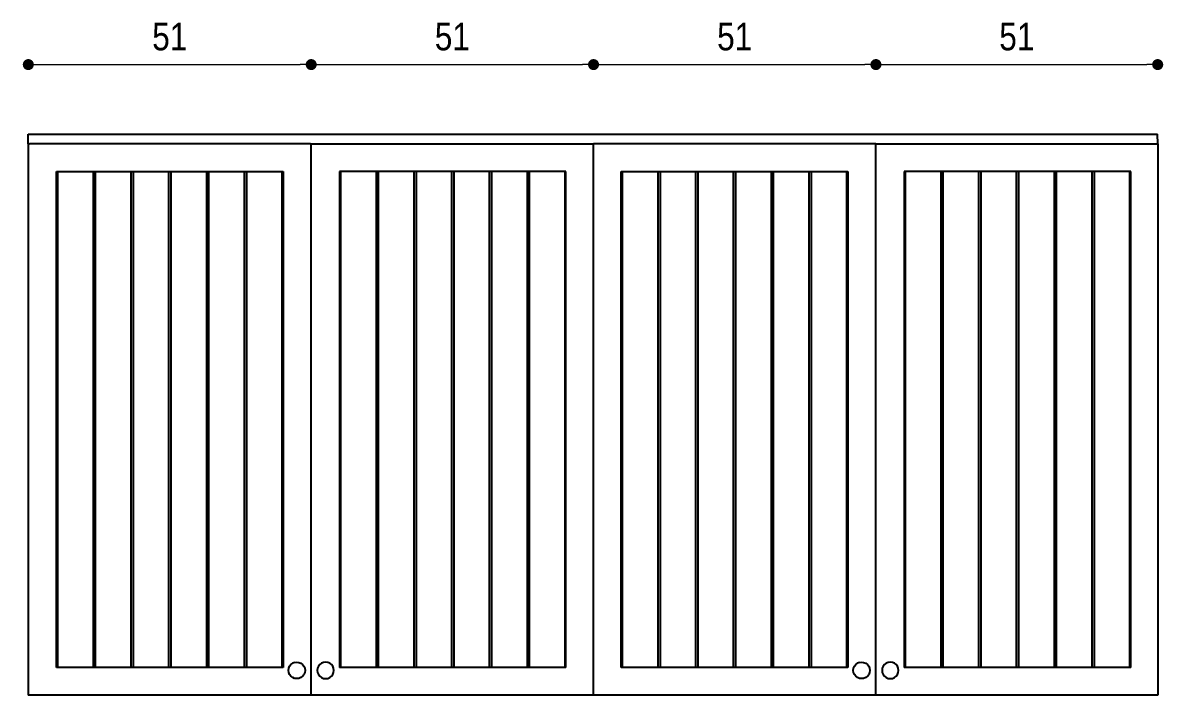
# Model space of a CAD drawing. Header units: millimetres. Extents: x 106699 to 122058, y 158555 to 162844.
# Drawn here: x 111239.2 to 111549.5, y 159903.5 to 160086.5 of the extents above; entities that cross this region are included whole.
import ezdxf

# ---------------------------------------------------------------- set-up
doc = ezdxf.new("R2010")
doc.units = ezdxf.units.MM
doc.layers.add('S2000-002 Çizgi', color=7, linetype='Continuous')
doc.styles.add('BE', font='ARIALN.TTF')
doc.dimstyles.new('Copy of BE-50', dxfattribs={"dimscale": 100, "dimtxt": 0.05, "dimasz": 0.02, "dimexe": 0.025, "dimexo": 0, "dimgap": 0.025, "dimtad": 1, "dimdec": 1, "dimrnd": 0.5, "dimdsep": 46, "dimtxsty": 'BE', "dimblk": 'DOT', "dimcen": 0.5, "dimdle": 0.025, "dimse1": 1, "dimse2": 1, "dimclrd": 256, "dimclre": 256, "dimclrt": 256, "dimadec": 0, "dimazin": 2, "dimtm": 1e-09, "dimtfac": 1, "dimtdec": 1, "dimtix": 1, "dimtmove": 2, "dimatfit": 0, "dimldrblk": 'DOT', "dimfxl": 0.5, "dimfxlon": 1, "dimtolj": 1, "dimlwd": 9, "dimlwe": 0, "dimarcsym": 0})

# ---------------------------------------------------------------- blocks, each defined once
blk = doc.blocks.new('_Dot')
at = {"color": 0, "linetype": 'ByBlock', "lineweight": -2}
blk.add_line((-0.5, 0), (-1, 0), dxfattribs=at)
at = {"color": 0, "linetype": 'ByBlock', "const_width": 0.5}
blk.add_lwpolyline([(-0.25, 0, 1), (0.25, 0, 1)], format="xyb", close=True, dxfattribs=at)
blk = doc.blocks.new('*D205')
at = {"layer": 'Defpoints', "color": 0, "transparency": 16777216}
for p in [(117445.99, 159943.28), (117394.69, 159929.78), (117445.99, 159929.78)]:
    blk.add_point(p, dxfattribs=at)
at = {"layer": 'S2000-002 Çizgi', "color": 134, "lineweight": 9, "true_color": 0x00a5a5, "transparency": 16777216}
blk.add_line((117396.69, 159943.28), (117443.99, 159943.28), dxfattribs=at)
at = {"layer": 'S2000-002 Çizgi', "color": 134, "lineweight": 9, "true_color": 0x00a5a5, "transparency": 16777216, "xscale": 2, "yscale": 2, "zscale": 2, "rotation": 180}
blk.add_blockref('_Dot', (117394.69, 159943.28), dxfattribs=at)
at = {"layer": 'S2000-002 Çizgi', "color": 134, "lineweight": 9, "true_color": 0x00a5a5, "transparency": 16777216, "xscale": 2, "yscale": 2, "zscale": 2}
blk.add_blockref('_Dot', (117445.99, 159943.28), dxfattribs=at)
at = {"layer": 'S2000-002 Çizgi', "color": 134, "true_color": 0x00a5a5, "transparency": 16777216, "insert": (117420.34, 159948.33), "char_height": 5, "attachment_point": 5, "style": 'BE'}
blk.add_mtext('\\A1;51', dxfattribs=at)
blk = doc.blocks.new('*D206')
at = {"layer": 'Defpoints', "color": 0, "transparency": 16777216}
for p in [(117497.19, 159943.28), (117445.99, 159929.78), (117497.19, 159928.88)]:
    blk.add_point(p, dxfattribs=at)
at = {"layer": 'S2000-002 Çizgi', "color": 134, "lineweight": 9, "true_color": 0x00a5a5, "transparency": 16777216}
blk.add_line((117447.99, 159943.28), (117495.19, 159943.28), dxfattribs=at)
at = {"layer": 'S2000-002 Çizgi', "color": 134, "lineweight": 9, "true_color": 0x00a5a5, "transparency": 16777216, "xscale": 2, "yscale": 2, "zscale": 2, "rotation": 180}
blk.add_blockref('_Dot', (117445.99, 159943.28), dxfattribs=at)
at = {"layer": 'S2000-002 Çizgi', "color": 134, "lineweight": 9, "true_color": 0x00a5a5, "transparency": 16777216, "xscale": 2, "yscale": 2, "zscale": 2}
blk.add_blockref('_Dot', (117497.19, 159943.28), dxfattribs=at)
at = {"layer": 'S2000-002 Çizgi', "color": 134, "true_color": 0x00a5a5, "transparency": 16777216, "insert": (117471.59, 159948.33), "char_height": 5, "attachment_point": 5, "style": 'BE'}
blk.add_mtext('\\A1;51', dxfattribs=at)
blk = doc.blocks.new('*D207')
at = {"layer": 'Defpoints', "color": 0, "transparency": 16777216}
for p in [(117548.4, 159943.28), (117497.19, 159928.88), (117548.4, 159928.88)]:
    blk.add_point(p, dxfattribs=at)
at = {"layer": 'S2000-002 Çizgi', "color": 134, "lineweight": 9, "true_color": 0x00a5a5, "transparency": 16777216}
blk.add_line((117499.19, 159943.28), (117546.4, 159943.28), dxfattribs=at)
at = {"layer": 'S2000-002 Çizgi', "color": 134, "lineweight": 9, "true_color": 0x00a5a5, "transparency": 16777216, "xscale": 2, "yscale": 2, "zscale": 2, "rotation": 180}
blk.add_blockref('_Dot', (117497.19, 159943.28), dxfattribs=at)
at = {"layer": 'S2000-002 Çizgi', "color": 134, "lineweight": 9, "true_color": 0x00a5a5, "transparency": 16777216, "xscale": 2, "yscale": 2, "zscale": 2}
blk.add_blockref('_Dot', (117548.4, 159943.28), dxfattribs=at)
at = {"layer": 'S2000-002 Çizgi', "color": 134, "true_color": 0x00a5a5, "transparency": 16777216, "insert": (117522.79, 159948.33), "char_height": 5, "attachment_point": 5, "style": 'BE'}
blk.add_mtext('\\A1;51', dxfattribs=at)
blk = doc.blocks.new('*D208')
at = {"layer": 'Defpoints', "color": 0, "transparency": 16777216}
for p in [(117599.5, 159943.28), (117548.4, 159928.88), (117599.5, 159928.88)]:
    blk.add_point(p, dxfattribs=at)
at = {"layer": 'S2000-002 Çizgi', "color": 134, "lineweight": 9, "true_color": 0x00a5a5, "transparency": 16777216}
blk.add_line((117550.4, 159943.28), (117597.5, 159943.28), dxfattribs=at)
at = {"layer": 'S2000-002 Çizgi', "color": 134, "lineweight": 9, "true_color": 0x00a5a5, "transparency": 16777216, "xscale": 2, "yscale": 2, "zscale": 2, "rotation": 180}
blk.add_blockref('_Dot', (117548.4, 159943.28), dxfattribs=at)
at = {"layer": 'S2000-002 Çizgi', "color": 134, "lineweight": 9, "true_color": 0x00a5a5, "transparency": 16777216, "xscale": 2, "yscale": 2, "zscale": 2}
blk.add_blockref('_Dot', (117599.5, 159943.28), dxfattribs=at)
at = {"layer": 'S2000-002 Çizgi', "color": 134, "true_color": 0x00a5a5, "transparency": 16777216, "insert": (117573.95, 159948.33), "char_height": 5, "attachment_point": 5, "style": 'BE'}
blk.add_mtext('\\A1;51', dxfattribs=at)
blk = doc.blocks.new('dd')
at = {"layer": 'S2000-002 Çizgi'}
for p, q in [((117394.69, 159930.68), (117599.49, 159930.68)), ((117394.69, 159928.88), (117394.69, 159930.68)), ((117599.5, 159928.88), (117599.49, 159930.68)), ((117394.69, 159928.88), (117394.89, 159928.88)), ((117394.69, 159928.88), (117394.69, 159828.88)), ((117445.88, 159928.88), (117394.89, 159928.88)), ((117445.88, 159928.88), (117446.1, 159928.88)), ((117445.99, 159828.88), (117445.99, 159928.88)), ((117446.1, 159928.88), (117497.19, 159928.88)), ((117548.4, 159928.88), (117497.19, 159928.88)), ((117497.19, 159828.88), (117497.19, 159928.88)), ((117548.4, 159928.88), (117599.5, 159928.88)), ((117548.4, 159828.88), (117548.4, 159928.88)), ((117599.5, 159928.88), (117599.5, 159828.88)), ((117399.79, 159833.88), (117399.79, 159923.88)), ((117399.79, 159923.88), (117399.99, 159923.88)), ((117399.99, 159923.88), (117399.99, 159833.88)), ((117399.99, 159923.88), (117406.44, 159923.88)), ((117406.44, 159923.88), (117406.44, 159833.88)), ((117406.44, 159923.88), (117406.64, 159923.88)), ((117406.64, 159923.88), (117406.84, 159923.88)), ((117406.84, 159923.88), (117406.84, 159833.88)), ((117406.84, 159923.88), (117413.29, 159923.88)), ((117413.29, 159923.88), (117413.29, 159833.88)), ((117413.29, 159923.88), (117413.49, 159923.88)), ((117413.49, 159923.88), (117413.69, 159923.88)), ((117413.69, 159923.88), (117413.69, 159833.88)), ((117413.69, 159923.88), (117420.13, 159923.88)), ((117420.13, 159923.88), (117420.13, 159833.88)), ((117420.13, 159923.88), (117420.34, 159923.88)), ((117420.34, 159923.88), (117420.54, 159923.88)), ((117420.54, 159923.88), (117420.54, 159833.88)), ((117420.54, 159923.88), (117426.98, 159923.88)), ((117426.98, 159923.88), (117426.98, 159833.88)), ((117426.98, 159923.88), (117427.18, 159923.88)), ((117427.18, 159923.88), (117427.39, 159923.88)), ((117427.39, 159923.88), (117427.39, 159833.88)), ((117427.39, 159923.88), (117433.83, 159923.88)), ((117433.83, 159923.88), (117433.83, 159833.88)), ((117433.83, 159923.88), (117434.03, 159923.88)), ((117434.03, 159923.88), (117434.23, 159923.88)), ((117434.23, 159923.88), (117434.23, 159833.88)), ((117434.23, 159923.88), (117440.68, 159923.88)), ((117440.68, 159923.88), (117440.68, 159833.88)), ((117440.68, 159923.88), (117440.88, 159923.88)), ((117440.88, 159923.88), (117440.88, 159833.88)), ((117451.1, 159923.88), (117451.1, 159833.88)), ((117451.3, 159923.88), (117451.1, 159923.88)), ((117451.3, 159923.88), (117451.3, 159833.88)), ((117457.75, 159923.88), (117451.3, 159923.88)), ((117457.75, 159923.88), (117457.75, 159833.88)), ((117457.95, 159923.88), (117457.75, 159923.88)), ((117458.15, 159923.88), (117457.95, 159923.88)), ((117458.15, 159923.88), (117458.15, 159833.88)), ((117464.6, 159923.88), (117458.15, 159923.88)), ((117464.6, 159923.88), (117464.6, 159833.88)), ((117464.8, 159923.88), (117464.6, 159923.88)), ((117465, 159923.88), (117464.8, 159923.88)), ((117465, 159923.88), (117465, 159833.88)), ((117471.44, 159923.88), (117465, 159923.88)), ((117471.44, 159923.88), (117471.44, 159833.88)), ((117471.65, 159923.88), (117471.44, 159923.88)), ((117471.85, 159923.88), (117471.65, 159923.88)), ((117471.85, 159923.88), (117471.85, 159833.88)), ((117478.29, 159923.88), (117471.85, 159923.88)), ((117478.29, 159923.88), (117478.29, 159833.88)), ((117478.49, 159923.88), (117478.29, 159923.88)), ((117478.7, 159923.88), (117478.49, 159923.88)), ((117478.7, 159923.88), (117478.7, 159833.88)), ((117485.14, 159923.88), (117478.7, 159923.88)), ((117485.14, 159923.88), (117485.14, 159833.88)), ((117485.34, 159923.88), (117485.14, 159923.88)), ((117485.54, 159923.88), (117485.34, 159923.88)), ((117485.54, 159923.88), (117485.54, 159833.88)), ((117491.99, 159923.88), (117485.54, 159923.88)), ((117491.99, 159923.88), (117491.99, 159833.88)), ((117492.19, 159923.88), (117491.99, 159923.88)), ((117492.19, 159833.88), (117492.19, 159923.88)), ((117502.2, 159833.88), (117502.2, 159923.88)), ((117502.2, 159923.88), (117502.4, 159923.88)), ((117502.4, 159923.88), (117502.4, 159833.88)), ((117502.4, 159923.88), (117508.84, 159923.88)), ((117508.84, 159923.88), (117508.84, 159833.88)), ((117508.84, 159923.88), (117509.04, 159923.88)), ((117509.04, 159923.88), (117509.25, 159923.88)), ((117509.25, 159923.88), (117509.25, 159833.88)), ((117509.25, 159923.88), (117515.69, 159923.88)), ((117515.69, 159923.88), (117515.69, 159833.88)), ((117515.69, 159923.88), (117515.89, 159923.88)), ((117515.89, 159923.88), (117516.09, 159923.88)), ((117516.09, 159923.88), (117516.09, 159833.88)), ((117516.09, 159923.88), (117522.54, 159923.88)), ((117522.54, 159923.88), (117522.54, 159833.88)), ((117522.54, 159923.88), (117522.74, 159923.88)), ((117522.74, 159923.88), (117522.94, 159923.88)), ((117522.94, 159923.88), (117522.94, 159833.88)), ((117522.94, 159923.88), (117529.39, 159923.88)), ((117529.39, 159923.88), (117529.39, 159833.88)), ((117529.39, 159923.88), (117529.59, 159923.88)), ((117529.59, 159923.88), (117529.79, 159923.88)), ((117529.79, 159923.88), (117529.79, 159833.88)), ((117529.79, 159923.88), (117536.24, 159923.88)), ((117536.24, 159923.88), (117536.24, 159833.88)), ((117536.24, 159923.88), (117536.44, 159923.88)), ((117536.44, 159923.88), (117536.64, 159923.88)), ((117536.64, 159923.88), (117536.64, 159833.88)), ((117536.64, 159923.88), (117543.08, 159923.88)), ((117543.08, 159923.88), (117543.08, 159833.88)), ((117543.08, 159923.88), (117543.29, 159923.88)), ((117543.29, 159923.88), (117543.29, 159833.88)), ((117553.51, 159923.88), (117553.51, 159833.88)), ((117553.71, 159923.88), (117553.51, 159923.88)), ((117553.71, 159923.88), (117553.71, 159833.88)), ((117560.15, 159923.88), (117553.71, 159923.88)), ((117560.15, 159923.88), (117560.15, 159833.88)), ((117560.35, 159923.88), (117560.15, 159923.88)), ((117560.56, 159923.88), (117560.35, 159923.88)), ((117560.56, 159923.88), (117560.56, 159833.88)), ((117567, 159923.88), (117560.56, 159923.88)), ((117567, 159923.88), (117567, 159833.88)), ((117567.2, 159923.88), (117567, 159923.88)), ((117567.4, 159923.88), (117567.2, 159923.88)), ((117567.4, 159923.88), (117567.4, 159833.88)), ((117573.85, 159923.88), (117567.4, 159923.88)), ((117573.85, 159923.88), (117573.85, 159833.88)), ((117574.05, 159923.88), (117573.85, 159923.88)), ((117574.25, 159923.88), (117574.05, 159923.88)), ((117574.25, 159923.88), (117574.25, 159833.88)), ((117580.7, 159923.88), (117574.25, 159923.88)), ((117580.7, 159923.88), (117580.7, 159833.88)), ((117580.9, 159923.88), (117580.7, 159923.88)), ((117581.1, 159923.88), (117580.9, 159923.88)), ((117581.1, 159923.88), (117581.1, 159833.88)), ((117587.55, 159923.88), (117581.1, 159923.88)), ((117587.55, 159923.88), (117587.55, 159833.88)), ((117587.75, 159923.88), (117587.55, 159923.88)), ((117587.95, 159923.88), (117587.75, 159923.88)), ((117587.95, 159923.88), (117587.95, 159833.88)), ((117594.39, 159923.88), (117587.95, 159923.88)), ((117594.39, 159923.88), (117594.39, 159833.88)), ((117594.6, 159923.88), (117594.39, 159923.88)), ((117594.6, 159833.88), (117594.6, 159923.88)), ((117399.99, 159833.88), (117399.79, 159833.88)), ((117406.44, 159833.88), (117399.99, 159833.88)), ((117406.64, 159833.88), (117406.44, 159833.88)), ((117406.84, 159833.88), (117406.64, 159833.88)), ((117413.29, 159833.88), (117406.84, 159833.88)), ((117413.49, 159833.88), (117413.29, 159833.88)), ((117413.69, 159833.88), (117413.49, 159833.88)), ((117420.13, 159833.88), (117413.69, 159833.88)), ((117420.34, 159833.88), (117420.13, 159833.88)), ((117420.54, 159833.88), (117420.34, 159833.88)), ((117426.98, 159833.88), (117420.54, 159833.88)), ((117427.18, 159833.88), (117426.98, 159833.88)), ((117427.39, 159833.88), (117427.18, 159833.88)), ((117433.83, 159833.88), (117427.39, 159833.88)), ((117434.03, 159833.88), (117433.83, 159833.88)), ((117434.23, 159833.88), (117434.03, 159833.88)), ((117440.68, 159833.88), (117434.23, 159833.88)), ((117440.88, 159833.88), (117440.68, 159833.88)), ((117441.93, 159833.77), (117442.08, 159834.13)), ((117442.08, 159834.13), (117442.32, 159834.44)), ((117442.32, 159834.44), (117442.63, 159834.68)), ((117442.99, 159834.83), (117442.63, 159834.68)), ((117442.99, 159834.83), (117443.38, 159834.88)), ((117443.38, 159834.88), (117443.77, 159834.83)), ((117443.77, 159834.83), (117444.13, 159834.68)), ((117444.13, 159834.68), (117444.44, 159834.44)), ((117444.44, 159834.44), (117444.68, 159834.13)), ((117444.68, 159834.13), (117444.83, 159833.77)), ((117447.3, 159834.13), (117447.15, 159833.77)), ((117447.54, 159834.44), (117447.3, 159834.13)), ((117447.85, 159834.68), (117447.54, 159834.44)), ((117448.21, 159834.83), (117447.85, 159834.68)), ((117448.6, 159834.88), (117448.21, 159834.83)), ((117448.99, 159834.83), (117448.6, 159834.88)), ((117449.35, 159834.68), (117448.99, 159834.83)), ((117449.66, 159834.44), (117449.35, 159834.68)), ((117449.9, 159834.13), (117449.66, 159834.44)), ((117450.05, 159833.77), (117449.9, 159834.13)), ((117451.3, 159833.88), (117451.1, 159833.88)), ((117457.75, 159833.88), (117451.3, 159833.88)), ((117457.95, 159833.88), (117457.75, 159833.88)), ((117458.15, 159833.88), (117457.95, 159833.88)), ((117464.6, 159833.88), (117458.15, 159833.88)), ((117464.8, 159833.88), (117464.6, 159833.88)), ((117465, 159833.88), (117464.8, 159833.88)), ((117471.44, 159833.88), (117465, 159833.88)), ((117471.65, 159833.88), (117471.44, 159833.88)), ((117471.85, 159833.88), (117471.65, 159833.88)), ((117478.29, 159833.88), (117471.85, 159833.88)), ((117478.49, 159833.88), (117478.29, 159833.88)), ((117478.7, 159833.88), (117478.49, 159833.88)), ((117485.14, 159833.88), (117478.7, 159833.88)), ((117485.34, 159833.88), (117485.14, 159833.88)), ((117485.54, 159833.88), (117485.34, 159833.88)), ((117491.99, 159833.88), (117485.54, 159833.88)), ((117492.19, 159833.88), (117491.99, 159833.88)), ((117502.4, 159833.88), (117502.2, 159833.88)), ((117508.84, 159833.88), (117502.4, 159833.88)), ((117509.04, 159833.88), (117508.84, 159833.88)), ((117509.25, 159833.88), (117509.04, 159833.88)), ((117515.69, 159833.88), (117509.25, 159833.88)), ((117515.89, 159833.88), (117515.69, 159833.88)), ((117516.09, 159833.88), (117515.89, 159833.88)), ((117522.54, 159833.88), (117516.09, 159833.88)), ((117522.74, 159833.88), (117522.54, 159833.88)), ((117522.94, 159833.88), (117522.74, 159833.88)), ((117529.39, 159833.88), (117522.94, 159833.88)), ((117529.59, 159833.88), (117529.39, 159833.88)), ((117529.79, 159833.88), (117529.59, 159833.88)), ((117536.24, 159833.88), (117529.79, 159833.88)), ((117536.44, 159833.88), (117536.24, 159833.88)), ((117536.64, 159833.88), (117536.44, 159833.88)), ((117543.08, 159833.88), (117536.64, 159833.88)), ((117543.29, 159833.88), (117543.08, 159833.88)), ((117544.34, 159833.77), (117544.49, 159834.13)), ((117544.49, 159834.13), (117544.73, 159834.44)), ((117544.73, 159834.44), (117545.04, 159834.68)), ((117545.4, 159834.83), (117545.04, 159834.68)), ((117545.4, 159834.83), (117545.79, 159834.88)), ((117545.79, 159834.88), (117546.17, 159834.83)), ((117546.17, 159834.83), (117546.54, 159834.68)), ((117546.54, 159834.68), (117546.85, 159834.44)), ((117546.85, 159834.44), (117547.09, 159834.13)), ((117547.09, 159834.13), (117547.24, 159833.77)), ((117549.71, 159834.13), (117549.56, 159833.77)), ((117549.95, 159834.44), (117549.71, 159834.13)), ((117550.26, 159834.68), (117549.95, 159834.44)), ((117550.62, 159834.83), (117550.26, 159834.68)), ((117551.01, 159834.88), (117550.62, 159834.83)), ((117551.39, 159834.83), (117551.01, 159834.88)), ((117551.76, 159834.68), (117551.39, 159834.83)), ((117552.07, 159834.44), (117551.76, 159834.68)), ((117552.31, 159834.13), (117552.07, 159834.44)), ((117552.46, 159833.77), (117552.31, 159834.13)), ((117553.71, 159833.88), (117553.51, 159833.88)), ((117560.15, 159833.88), (117553.71, 159833.88)), ((117560.35, 159833.88), (117560.15, 159833.88)), ((117560.56, 159833.88), (117560.35, 159833.88)), ((117567, 159833.88), (117560.56, 159833.88)), ((117567.2, 159833.88), (117567, 159833.88)), ((117567.4, 159833.88), (117567.2, 159833.88)), ((117573.85, 159833.88), (117567.4, 159833.88)), ((117574.05, 159833.88), (117573.85, 159833.88)), ((117574.25, 159833.88), (117574.05, 159833.88)), ((117580.7, 159833.88), (117574.25, 159833.88)), ((117580.9, 159833.88), (117580.7, 159833.88)), ((117581.1, 159833.88), (117580.9, 159833.88)), ((117587.55, 159833.88), (117581.1, 159833.88)), ((117587.75, 159833.88), (117587.55, 159833.88)), ((117587.95, 159833.88), (117587.75, 159833.88)), ((117594.39, 159833.88), (117587.95, 159833.88)), ((117594.6, 159833.88), (117594.39, 159833.88)), ((117441.88, 159833.38), (117441.93, 159833.77)), ((117441.93, 159832.99), (117441.88, 159833.38)), ((117442.08, 159832.63), (117441.93, 159832.99)), ((117442.32, 159832.32), (117442.08, 159832.63)), ((117442.63, 159832.08), (117442.32, 159832.32)), ((117442.99, 159831.93), (117442.63, 159832.08)), ((117443.38, 159831.88), (117442.99, 159831.93)), ((117443.77, 159831.93), (117443.38, 159831.88)), ((117444.13, 159832.08), (117443.77, 159831.93)), ((117444.44, 159832.32), (117444.13, 159832.08)), ((117444.44, 159832.32), (117444.68, 159832.63)), ((117444.83, 159832.99), (117444.68, 159832.63)), ((117444.83, 159833.77), (117444.88, 159833.38)), ((117444.88, 159833.38), (117444.83, 159832.99)), ((117447.15, 159833.77), (117447.1, 159833.38)), ((117447.1, 159833.38), (117447.15, 159832.99)), ((117447.15, 159832.99), (117447.3, 159832.63)), ((117447.3, 159832.63), (117447.54, 159832.32)), ((117447.54, 159832.32), (117447.85, 159832.08)), ((117447.85, 159832.08), (117448.21, 159831.93)), ((117448.21, 159831.93), (117448.6, 159831.88)), ((117448.6, 159831.88), (117448.99, 159831.93)), ((117448.99, 159831.93), (117449.35, 159832.08)), ((117449.35, 159832.08), (117449.66, 159832.32)), ((117449.66, 159832.32), (117449.9, 159832.63)), ((117449.9, 159832.63), (117450.05, 159832.99)), ((117450.1, 159833.38), (117450.05, 159833.77)), ((117450.05, 159832.99), (117450.1, 159833.38)), ((117544.29, 159833.38), (117544.34, 159833.77)), ((117544.34, 159832.99), (117544.29, 159833.38)), ((117544.49, 159832.63), (117544.34, 159832.99)), ((117544.73, 159832.32), (117544.49, 159832.63)), ((117545.04, 159832.08), (117544.73, 159832.32)), ((117545.4, 159831.93), (117545.04, 159832.08)), ((117545.79, 159831.88), (117545.4, 159831.93)), ((117546.17, 159831.93), (117545.79, 159831.88)), ((117546.54, 159832.08), (117546.17, 159831.93)), ((117546.85, 159832.32), (117546.54, 159832.08)), ((117546.85, 159832.32), (117547.09, 159832.63)), ((117547.24, 159832.99), (117547.09, 159832.63)), ((117547.24, 159833.77), (117547.29, 159833.38)), ((117547.29, 159833.38), (117547.24, 159832.99)), ((117549.56, 159833.77), (117549.51, 159833.38)), ((117549.51, 159833.38), (117549.56, 159832.99)), ((117549.56, 159832.99), (117549.71, 159832.63)), ((117549.71, 159832.63), (117549.95, 159832.32)), ((117549.95, 159832.32), (117550.26, 159832.08)), ((117550.26, 159832.08), (117550.62, 159831.93)), ((117550.62, 159831.93), (117551.01, 159831.88)), ((117551.01, 159831.88), (117551.39, 159831.93)), ((117551.39, 159831.93), (117551.76, 159832.08)), ((117551.76, 159832.08), (117552.07, 159832.32)), ((117552.07, 159832.32), (117552.31, 159832.63)), ((117552.31, 159832.63), (117552.46, 159832.99)), ((117552.51, 159833.38), (117552.46, 159833.77)), ((117552.46, 159832.99), (117552.51, 159833.38)), ((117599.5, 159828.88), (117394.69, 159828.88))]:
    blk.add_line(p, q, dxfattribs=at)
dim = blk.add_linear_dim(base=(117445.99, 159943.28), p1=(117394.69, 159929.78), p2=(117445.99, 159929.78), text='51', dimstyle='Copy of BE-50', dxfattribs=at)
dim.commit()
dim.dimension.update_dxf_attribs({"geometry": '*D205', "text_midpoint": (117420.34, 159948.33)})
for base, p1, p2, picture, middle in [((117497.19, 159943.28), (117445.99, 159929.78), (117497.19, 159928.88), '*D206', (117471.59, 159948.33)), ((117548.4, 159943.28), (117497.19, 159928.88), (117548.4, 159928.88), '*D207', (117522.79, 159948.33)), ((117599.5, 159943.28), (117548.4, 159928.88), (117599.5, 159928.88), '*D208', (117573.95, 159948.33))]:
    dim = blk.add_linear_dim(base=base, p1=p1, p2=p2, dimstyle='Copy of BE-50', dxfattribs=at)
    dim.commit()
    dim.dimension.update_dxf_attribs({"geometry": picture, "text_midpoint": middle})

msp = doc.modelspace()

# ---------------------------------------------------------------- block references
at = {"layer": 'S2000-002 Çizgi', "xscale": 1.5, "yscale": 1.5, "zscale": 1.5}
msp.add_blockref('dd', (-64851.29, -79839.81), dxfattribs=at)

doc.saveas('drawing.dxf')
